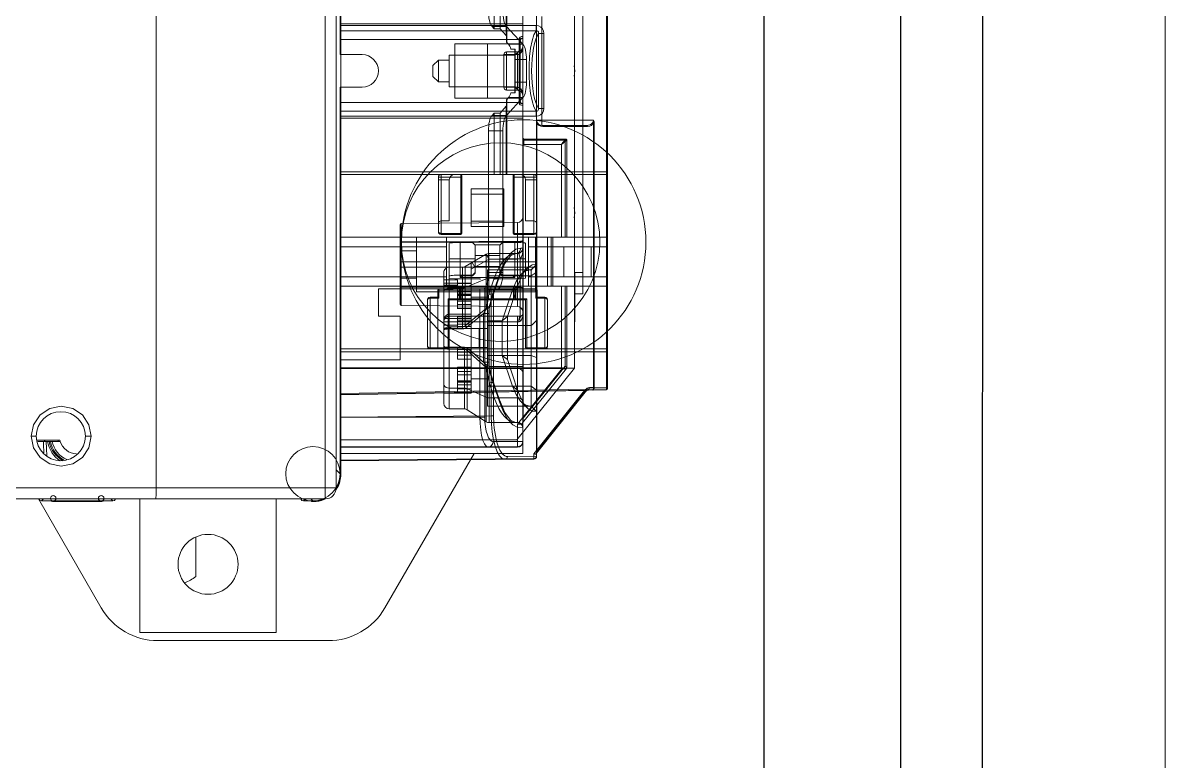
# Model space of a CAD drawing. Header units: millimetres. Extents: x -6000 to 26000, y -6000 to 26000.
# Drawn here: x 137.19 to 166.34, y -4477.18 to -4458.34 of the extents above; entities that cross this region are included whole.
import ezdxf

# ---------------------------------------------------------------- set-up
doc = ezdxf.new("R2010")
doc.units = ezdxf.units.MM
doc.header["$MEASUREMENT"] = 0
doc.layers.add('Чертеж и Рисунок_Ном._пера__21', color=7, linetype='Continuous', lineweight=30)
doc.layers.add('Чертеж и Рисунок_Ном._пера__7', color=7, linetype='Continuous', lineweight=15)
doc.layers.add('Чертеж и Рисунок_Ном._пера__85', color=7, linetype='Continuous', lineweight=5, true_color=0x66b7ff)

msp = doc.modelspace()

# ---------------------------------------------------------------- linework, layer by layer
at = {"layer": 'Чертеж и Рисунок_Ном._пера__21', "color": 7, "linetype": 'Continuous', "lineweight": 30}
for p, q in [((161.701, -4363.252), (161.636, -4613.632)), ((156.104, -4554.544), (156.104, -4371.272)), ((159.582, -4371.272), (159.582, -4554.544))]:
    msp.add_line(p, q, dxfattribs=at)
at = {"layer": 'Чертеж и Рисунок_Ном._пера__7', "color": 7, "linetype": 'Continuous', "lineweight": 15}
for p, q in [((144.91, -4470.489), (144.91, -4448.651)), ((140.598, -4470.211), (140.598, -4448.929)), ((145.188, -4448.929), (145.188, -4470.211)), ((145.307, -4449.277), (145.307, -4469.863)), ((145.293, -4449.624), (145.293, -4459.153)), ((150.3, -4449.737), (150.3, -4469.403)), ((149.952, -4450.356), (149.952, -4468.784)), ((152.081, -4451.46), (152.081, -4467.68)), ((152.109, -4451.46), (152.109, -4467.68)), ((151.269, -4451.996), (151.269, -4467.154)), ((151.483, -4453.881), (151.483, -4465.259)), ((150.297, -4454.032), (150.297, -4464.511)), ((149.951, -4454.237), (149.951, -4464.091)), ((149.221, -4456.927), (149.221, -4458.494)), ((149.368, -4458.494), (149.368, -4456.927)), ((149.528, -4458.668), (149.528, -4456.927)), ((149.535, -4458.827), (149.535, -4456.927)), ((149.542, -4456.927), (149.542, -4458.843)), ((150.439, -4458.179), (150.439, -4460.961)), ((149.952, -4458.367), (145.293, -4458.367)), ((145.293, -4458.412), (150.289, -4458.412)), ((145.293, -4458.543), (150.289, -4458.543)), ((149.221, -4458.494), (149.164, -4458.432)), ((149.164, -4458.432), (149.531, -4458.432)), ((149.221, -4458.494), (149.368, -4458.494)), ((149.368, -4458.494), (149.528, -4458.668)), ((149.952, -4458.89), (149.531, -4458.432)), ((150.289, -4458.543), (150.289, -4458.412)), ((145.293, -4458.768), (149.855, -4458.768)), ((149.586, -4458.89), (149.542, -4458.843)), ((149.855, -4458.739), (149.855, -4460.401)), ((149.883, -4458.877), (149.883, -4458.764)), ((150.352, -4458.614), (150.352, -4460.526)), ((150.352, -4458.614), (150.486, -4458.614)), ((150.486, -4460.526), (150.486, -4458.614)), ((145.293, -4459.153), (145.849, -4459.153)), ((148.214, -4458.875), (148.214, -4460.263)), ((148.214, -4458.875), (149.048, -4458.875)), ((149.048, -4460.263), (149.048, -4458.877)), ((149.883, -4458.877), (149.048, -4458.877)), ((149.466, -4459.987), (149.466, -4459.153)), ((149.466, -4459.153), (149.813, -4459.153)), ((149.535, -4460.057), (149.535, -4459.083)), ((149.535, -4459.083), (149.813, -4459.083)), ((149.952, -4458.89), (149.586, -4458.89)), ((149.645, -4459.014), (149.751, -4459.014)), ((149.744, -4460.126), (149.744, -4459.014)), ((149.744, -4459.167), (149.883, -4459.028)), ((149.751, -4459.014), (149.751, -4460.126)), ((149.813, -4460.057), (149.813, -4459.083)), ((149.883, -4460.265), (149.883, -4458.877)), ((147.657, -4459.431), (147.796, -4459.292)), ((147.657, -4459.431), (147.657, -4459.709)), ((147.796, -4459.292), (147.796, -4459.848)), ((148.075, -4459.292), (147.796, -4459.292)), ((148.075, -4459.167), (148.075, -4459.973)), ((149.744, -4459.167), (148.075, -4459.167)), ((149.744, -4459.282), (150.044, -4459.282)), ((150.044, -4459.858), (150.044, -4459.282)), ((147.657, -4459.709), (147.796, -4459.848)), ((145.293, -4459.987), (145.293, -4469.516)), ((145.849, -4459.987), (145.293, -4459.987)), ((148.075, -4459.848), (147.796, -4459.848)), ((149.744, -4459.973), (148.075, -4459.973)), ((149.466, -4459.987), (149.813, -4459.987)), ((150.044, -4459.858), (149.744, -4459.858)), ((149.744, -4459.973), (149.883, -4460.113)), ((148.214, -4460.263), (149.048, -4460.263)), ((149.883, -4460.265), (149.048, -4460.265)), ((149.531, -4460.708), (149.952, -4460.25)), ((149.535, -4460.057), (149.813, -4460.057)), ((149.542, -4462.213), (149.535, -4460.313)), ((149.542, -4460.297), (149.586, -4460.25)), ((149.542, -4460.297), (149.542, -4462.213)), ((149.586, -4460.25), (149.952, -4460.25)), ((149.751, -4460.126), (149.645, -4460.126)), ((149.883, -4460.265), (149.883, -4460.377)), ((145.293, -4460.372), (149.855, -4460.372)), ((150.289, -4460.597), (145.293, -4460.597)), ((149.368, -4460.646), (149.528, -4460.472)), ((149.528, -4462.213), (149.528, -4460.472)), ((150.289, -4460.597), (150.289, -4460.728)), ((150.352, -4460.526), (150.486, -4460.526)), ((150.289, -4460.728), (145.293, -4460.728)), ((145.293, -4460.773), (149.952, -4460.773)), ((149.164, -4460.708), (149.221, -4460.646)), ((149.164, -4460.708), (149.531, -4460.708)), ((149.221, -4460.646), (149.221, -4462.213)), ((149.221, -4460.646), (149.368, -4460.646)), ((149.368, -4460.646), (149.368, -4462.213)), ((151.749, -4460.822), (150.3, -4460.822)), ((150.308, -4460.894), (150.3, -4460.894)), ((150.308, -4460.894), (150.308, -4469.265)), ((151.753, -4460.894), (151.753, -4467.645)), ((151.772, -4460.894), (151.753, -4460.894)), ((151.754, -4460.845), (151.761, -4460.842)), ((151.772, -4460.894), (151.772, -4467.644)), ((149.073, -4464.717), (149.073, -4461.1)), ((149.073, -4461.1), (149.439, -4461.1)), ((149.439, -4464.717), (149.439, -4461.1)), ((150.439, -4460.961), (151.582, -4460.961)), ((150.459, -4460.989), (151.602, -4460.989)), ((151.072, -4461.337), (149.952, -4461.337)), ((149.961, -4468.431), (149.961, -4461.337)), ((149.98, -4461.448), (149.98, -4461.309)), ((151.044, -4461.309), (149.98, -4461.309)), ((150.933, -4461.448), (149.98, -4461.448)), ((150.933, -4463.813), (150.933, -4461.448)), ((151.032, -4463.813), (151.032, -4461.337)), ((151.072, -4463.813), (151.072, -4461.337)), ((145.293, -4462.143), (152.081, -4462.143)), ((145.293, -4462.213), (152.081, -4462.213)), ((147.796, -4463.673), (147.796, -4462.282)), ((148.395, -4462.282), (147.796, -4462.282)), ((148.075, -4462.352), (147.796, -4462.352)), ((147.866, -4462.213), (147.866, -4463.743)), ((148.075, -4463.395), (148.075, -4462.352)), ((148.367, -4463.743), (148.367, -4462.213)), ((148.395, -4463.715), (148.395, -4462.241)), ((149.702, -4463.715), (149.702, -4462.241)), ((150.3, -4462.282), (149.702, -4462.282)), ((149.73, -4462.213), (149.73, -4463.743)), ((150.022, -4462.352), (150.022, -4463.395)), ((150.022, -4462.352), (150.3, -4462.352)), ((150.231, -4462.213), (150.231, -4463.743)), ((148.631, -4463.543), (148.631, -4462.575)), ((148.631, -4462.575), (149.466, -4462.575)), ((149.466, -4463.543), (149.466, -4462.575)), ((148.631, -4462.711), (149.466, -4462.711)), ((146.823, -4465.524), (146.823, -4463.492)), ((146.85, -4463.465), (149.815, -4463.439)), ((146.85, -4465.552), (146.85, -4463.465)), ((147.866, -4463.395), (148.075, -4463.395)), ((148.631, -4463.406), (149.466, -4463.406)), ((149.815, -4463.439), (149.815, -4465.577)), ((150.022, -4463.395), (150.231, -4463.395)), ((145.293, -4463.813), (152.081, -4463.813)), ((147.24, -4465.204), (147.24, -4463.813)), ((148.395, -4463.715), (147.866, -4463.715)), ((147.866, -4463.743), (148.367, -4463.743)), ((148.005, -4465.064), (148.005, -4463.813)), ((148.631, -4463.543), (149.466, -4463.543)), ((150.231, -4463.715), (149.702, -4463.715)), ((149.73, -4463.743), (150.231, -4463.743)), ((150.092, -4465.064), (150.092, -4463.813)), ((150.272, -4465.204), (150.272, -4463.813)), ((150.578, -4463.813), (150.578, -4465.064)), ((150.677, -4465.064), (150.677, -4463.813)), ((150.718, -4465.064), (150.718, -4463.813)), ((148.005, -4464.054), (145.293, -4464.054)), ((149.815, -4463.938), (146.823, -4463.945)), ((148.075, -4463.969), (148.075, -4464.86)), ((148.353, -4463.945), (148.353, -4464.779)), ((148.666, -4463.945), (148.353, -4463.945)), ((148.666, -4463.945), (148.735, -4464.014)), ((148.732, -4464.011), (149.365, -4464.011)), ((148.735, -4464.73), (148.735, -4464.014)), ((149.361, -4464.014), (149.431, -4463.945)), ((149.361, -4464.014), (149.361, -4464.73)), ((149.744, -4463.945), (149.431, -4463.945)), ((149.744, -4464.779), (149.744, -4463.945)), ((149.952, -4464.091), (149.896, -4464.091)), ((150.022, -4463.969), (150.022, -4464.86)), ((152.081, -4464.054), (150.092, -4464.054)), ((150.996, -4464.824), (150.996, -4464.054)), ((151.691, -4464.824), (151.691, -4464.054)), ((146.823, -4464.16), (147.24, -4464.16)), ((148.735, -4464.361), (148.353, -4464.361)), ((148.478, -4464.559), (149.016, -4464.249)), ((148.724, -4464.578), (149.086, -4464.369)), ((149.361, -4464.281), (148.735, -4464.281)), ((149.016, -4464.249), (149.016, -4465.631)), ((149.086, -4464.369), (149.016, -4464.249)), ((149.086, -4464.23), (149.086, -4465.265)), ((149.086, -4464.23), (149.813, -4464.23)), ((149.086, -4464.369), (149.813, -4464.369)), ((149.744, -4464.361), (149.361, -4464.361)), ((149.813, -4464.369), (149.813, -4464.23)), ((149.848, -4464.225), (149.883, -4464.36)), ((149.883, -4465.829), (149.883, -4464.36)), ((146.823, -4464.439), (150.3, -4464.439)), ((146.823, -4464.578), (150.3, -4464.578)), ((148.409, -4464.578), (148.409, -4466.153)), ((148.478, -4464.559), (148.478, -4466.07)), ((148.631, -4464.471), (148.631, -4467.791)), ((148.631, -4464.626), (148.724, -4464.578)), ((148.655, -4464.457), (148.724, -4464.578)), ((149.361, -4464.559), (148.735, -4464.559)), ((149.048, -4468.125), (149.048, -4464.647)), ((149.048, -4464.647), (150.13, -4464.647)), ((150.161, -4464.65), (150.161, -4468.122)), ((148.005, -4464.824), (145.293, -4464.824)), ((146.823, -4464.856), (147.24, -4464.856)), ((147.936, -4468.055), (147.936, -4464.717)), ((147.936, -4464.899), (148.283, -4464.899)), ((148.631, -4464.981), (147.936, -4464.981)), ((148.075, -4464.86), (148.075, -4468.194)), ((148.214, -4464.872), (148.075, -4464.86)), ((148.214, -4464.872), (148.735, -4464.872)), ((148.283, -4464.899), (148.283, -4465.643)), ((148.666, -4464.779), (148.353, -4464.779)), ((148.353, -4464.842), (148.353, -4464.797)), ((148.398, -4464.797), (148.353, -4464.842)), ((148.353, -4464.797), (148.666, -4464.797)), ((149.744, -4464.842), (148.353, -4464.842)), ((148.478, -4465.094), (149.016, -4464.875)), ((148.666, -4464.779), (148.735, -4464.71)), ((148.735, -4464.73), (148.666, -4464.797)), ((148.666, -4464.797), (148.666, -4464.779)), ((150.161, -4464.8), (149.048, -4464.8)), ((149.439, -4464.717), (149.073, -4464.717)), ((149.086, -4465.265), (149.221, -4464.861)), ((149.086, -4464.861), (149.221, -4464.861)), ((149.352, -4464.763), (149.218, -4465.166)), ((149.352, -4464.807), (149.218, -4465.211)), ((149.361, -4464.71), (149.431, -4464.779)), ((149.431, -4464.797), (149.361, -4464.73)), ((149.361, -4464.872), (149.883, -4464.872)), ((149.431, -4464.779), (149.431, -4464.797)), ((149.744, -4464.779), (149.431, -4464.779)), ((149.431, -4464.797), (149.744, -4464.797)), ((149.744, -4464.842), (149.699, -4464.797)), ((149.744, -4464.797), (149.744, -4464.842)), ((150.022, -4464.86), (149.883, -4464.872)), ((152.081, -4464.824), (150.092, -4464.824)), ((151.269, -4464.717), (151.483, -4464.717)), ((151.274, -4465.969), (151.274, -4464.717)), ((145.293, -4465.064), (152.081, -4465.064)), ((146.266, -4465.83), (146.266, -4465.134)), ((146.266, -4465.134), (150.286, -4465.134)), ((149.815, -4465.079), (146.823, -4465.071)), ((147.24, -4465.204), (150.272, -4465.204)), ((147.783, -4465.162), (147.783, -4466.664)), ((150.314, -4465.162), (147.783, -4465.162)), ((147.81, -4465.134), (147.81, -4465.371)), ((148.283, -4465.033), (147.936, -4465.033)), ((148.283, -4465.038), (147.936, -4465.038)), ((148.075, -4465.107), (148.409, -4465.107)), ((148.283, -4464.993), (148.631, -4464.993)), ((148.631, -4465.061), (148.283, -4465.061)), ((148.283, -4465.089), (148.631, -4465.089)), ((148.283, -4465.195), (148.631, -4465.195)), ((148.283, -4465.263), (148.631, -4465.263)), ((148.283, -4465.264), (148.631, -4465.264)), ((148.631, -4465.264), (148.283, -4465.27)), ((148.325, -4465.162), (148.325, -4465.384)), ((148.353, -4465.384), (148.353, -4465.162)), ((148.381, -4465.134), (148.381, -4465.412)), ((148.856, -4468.403), (148.856, -4465.131)), ((148.981, -4465.109), (148.981, -4468.403)), ((149.686, -4465.156), (149.048, -4465.156)), ((149.141, -4465.134), (149.141, -4468.37)), ((149.203, -4468.37), (149.203, -4465.134)), ((149.686, -4465.156), (149.423, -4465.944)), ((149.557, -4465.838), (149.818, -4465.058)), ((149.818, -4465.058), (149.686, -4465.156)), ((149.716, -4465.412), (149.716, -4465.134)), ((149.744, -4465.384), (149.744, -4465.162)), ((149.772, -4465.384), (149.772, -4465.162)), ((150.286, -4465.371), (150.286, -4465.134)), ((150.314, -4466.664), (150.314, -4465.162)), ((150.933, -4467.162), (150.933, -4465.064)), ((151.032, -4467.105), (151.032, -4465.064)), ((151.072, -4467.14), (151.072, -4465.064)), ((151.483, -4465.259), (151.274, -4465.259)), ((146.85, -4465.552), (149.815, -4465.577)), ((147.518, -4466.595), (147.518, -4465.412)), ((147.588, -4466.664), (147.588, -4465.343)), ((147.783, -4465.343), (147.588, -4465.343)), ((147.588, -4465.371), (147.81, -4465.371)), ((147.81, -4465.371), (147.783, -4465.343)), ((148.047, -4466.664), (148.047, -4465.384)), ((148.047, -4465.384), (150.05, -4465.384)), ((148.075, -4465.412), (148.047, -4465.384)), ((148.075, -4465.412), (150.022, -4465.412)), ((148.283, -4465.295), (148.631, -4465.295)), ((148.283, -4465.299), (148.631, -4465.299)), ((148.283, -4465.445), (148.631, -4465.445)), ((148.631, -4465.531), (148.283, -4465.531)), ((148.283, -4465.531), (148.631, -4465.533)), ((148.631, -4465.343), (149.048, -4465.343)), ((150.022, -4465.412), (150.05, -4465.384)), ((150.022, -4466.636), (150.022, -4465.412)), ((150.05, -4465.384), (150.05, -4466.664)), ((150.314, -4465.343), (150.286, -4465.371)), ((150.286, -4465.371), (150.509, -4465.371)), ((150.509, -4465.343), (150.314, -4465.343)), ((150.509, -4466.664), (150.509, -4465.343)), ((150.578, -4466.595), (150.578, -4465.412)), ((146.266, -4465.83), (146.823, -4465.83)), ((146.823, -4465.83), (146.823, -4466.942)), ((148.075, -4465.78), (148.631, -4465.78)), ((149.813, -4465.829), (148.075, -4465.829)), ((148.283, -4465.62), (148.631, -4465.62)), ((148.631, -4465.634), (148.283, -4465.634)), ((148.283, -4465.634), (148.631, -4465.643)), ((148.283, -4466.143), (148.283, -4465.846)), ((148.631, -4465.846), (148.283, -4465.846)), ((148.478, -4466.07), (149.016, -4465.631)), ((148.949, -4465.757), (148.513, -4466.113)), ((148.949, -4467.004), (148.949, -4465.757)), ((148.949, -4465.757), (149.088, -4465.757)), ((149.022, -4465.639), (149.016, -4465.631)), ((149.081, -4465.757), (149.081, -4467.004)), ((149.088, -4465.757), (149.088, -4467.004)), ((149.423, -4465.944), (149.557, -4465.838)), ((149.557, -4465.838), (149.557, -4466.934)), ((149.813, -4468.537), (149.813, -4465.829)), ((149.909, -4465.825), (149.902, -4465.827)), ((147.936, -4465.885), (148.631, -4465.885)), ((149.813, -4465.968), (147.936, -4465.968)), ((147.936, -4466.057), (148.283, -4466.057)), ((147.936, -4466.143), (149.048, -4466.143)), ((148.075, -4466.103), (148.409, -4466.103)), ((148.075, -4466.153), (148.409, -4466.153)), ((148.283, -4465.894), (148.631, -4465.894)), ((148.283, -4465.947), (148.631, -4465.947)), ((148.283, -4466.029), (148.631, -4466.029)), ((148.283, -4466.091), (148.631, -4466.091)), ((148.513, -4466.113), (148.478, -4466.07)), ((148.84, -4466.629), (148.84, -4466.143)), ((149.423, -4465.944), (149.048, -4465.944)), ((150.161, -4466.069), (149.048, -4466.069)), ((149.423, -4465.944), (149.423, -4466.828)), ((151.269, -4465.969), (151.274, -4465.969)), ((152.081, -4466.664), (145.293, -4466.664)), ((145.293, -4466.734), (152.081, -4466.734)), ((148.075, -4466.636), (147.588, -4466.636)), ((147.936, -4466.629), (149.048, -4466.629)), ((148.075, -4466.619), (148.458, -4466.619)), ((148.075, -4466.668), (148.458, -4466.668)), ((148.283, -4466.926), (148.283, -4466.629)), ((148.283, -4466.681), (148.631, -4466.681)), ((148.458, -4468.194), (148.458, -4466.619)), ((148.57, -4466.665), (148.533, -4466.707)), ((148.533, -4466.707), (148.533, -4468.216)), ((149.014, -4467.137), (148.533, -4466.707)), ((149.051, -4467.096), (148.57, -4466.665)), ((150.509, -4466.636), (150.022, -4466.636)), ((145.293, -4466.942), (146.823, -4466.942)), ((148.283, -4466.743), (148.631, -4466.743)), ((148.283, -4466.825), (148.631, -4466.825)), ((148.283, -4466.926), (148.631, -4466.926)), ((149.088, -4467.004), (148.949, -4467.004)), ((150.161, -4466.828), (149.048, -4466.828)), ((149.423, -4466.828), (149.686, -4467.615)), ((149.423, -4466.828), (149.557, -4466.934)), ((149.818, -4467.714), (149.557, -4466.934)), ((150.161, -4466.828), (150.3, -4466.886)), ((150.933, -4467.144), (145.293, -4467.144)), ((145.293, -4467.162), (150.933, -4467.162)), ((151.269, -4467.154), (145.307, -4467.154)), ((148.283, -4467.779), (148.283, -4467.129)), ((148.283, -4467.129), (148.631, -4467.129)), ((148.283, -4467.138), (148.631, -4467.138)), ((148.283, -4467.152), (148.631, -4467.152)), ((148.283, -4467.239), (148.631, -4467.239)), ((148.283, -4467.24), (148.631, -4467.24)), ((149.051, -4467.096), (149.014, -4467.137)), ((149.014, -4468.52), (149.014, -4467.137)), ((149.089, -4467.111), (149.089, -4468.542)), ((149.089, -4467.111), (149.952, -4467.111)), ((149.813, -4467.16), (149.089, -4467.16)), ((151.269, -4467.154), (149.795, -4468.979)), ((149.813, -4468.579), (150.956, -4467.164)), ((151.064, -4467.164), (149.945, -4468.549)), ((151.032, -4467.105), (149.961, -4468.431)), ((148.283, -4467.327), (148.631, -4467.327)), ((148.283, -4467.473), (148.631, -4467.473)), ((148.283, -4467.477), (148.631, -4467.477)), ((148.283, -4467.502), (148.631, -4467.502)), ((148.283, -4467.508), (148.631, -4467.508)), ((148.283, -4467.509), (148.631, -4467.509)), ((148.283, -4467.577), (148.631, -4467.577)), ((148.631, -4467.429), (149.048, -4467.429)), ((149.221, -4467.91), (149.089, -4467.516)), ((149.221, -4467.57), (149.352, -4467.965)), ((149.221, -4467.615), (149.352, -4468.009)), ((152.081, -4467.68), (145.293, -4467.799)), ((152.081, -4467.708), (145.293, -4467.826)), ((145.293, -4467.837), (151.522, -4467.728)), ((148.631, -4467.791), (147.936, -4467.791)), ((148.075, -4467.665), (148.458, -4467.665)), ((148.283, -4467.683), (148.631, -4467.683)), ((148.283, -4467.779), (148.631, -4467.779)), ((148.533, -4467.68), (149.014, -4467.895)), ((150.161, -4467.615), (149.048, -4467.615)), ((149.818, -4467.714), (149.686, -4467.615)), ((150.3, -4467.714), (150.161, -4467.615)), ((151.522, -4467.728), (150.231, -4469.344)), ((151.576, -4467.728), (150.299, -4469.327)), ((150.308, -4469.265), (151.571, -4467.684)), ((151.753, -4467.645), (151.647, -4467.647)), ((151.772, -4467.644), (152.081, -4467.638)), ((152.109, -4467.638), (152.081, -4467.638)), ((152.081, -4467.708), (152.081, -4467.638)), ((152.081, -4467.708), (152.081, -4467.68)), ((152.081, -4467.68), (152.109, -4467.68)), ((148.075, -4468.194), (148.458, -4468.194)), ((149.048, -4468.125), (150.13, -4468.125)), ((149.089, -4467.91), (149.813, -4467.91)), ((145.288, -4469.848), (145.288, -4468.229)), ((145.288, -4468.326), (145.299, -4468.326)), ((145.298, -4468.464), (145.288, -4468.464)), ((145.293, -4468.403), (149.141, -4468.37)), ((145.293, -4468.403), (148.981, -4468.403)), ((145.298, -4468.464), (145.298, -4469.85)), ((148.533, -4468.216), (149.014, -4468.52)), ((149.203, -4468.37), (149.141, -4468.37)), ((149.952, -4468.431), (149.953, -4468.529)), ((149.952, -4468.431), (149.961, -4468.431)), ((150.3, -4469.403), (150.297, -4468.261)), ((149.764, -4468.542), (149.089, -4468.542)), ((149.813, -4468.579), (149.813, -4469.168)), ((137.408, -4468.89), (137.538, -4468.89)), ((138.139, -4468.988), (137.564, -4468.988)), ((138.148, -4469.021), (137.573, -4469.021)), ((138.094, -4469.021), (138.094, -4468.988)), ((138.941, -4468.89), (138.79, -4468.89)), ((149.795, -4468.979), (145.307, -4468.979)), ((149.194, -4469.029), (149.952, -4469.029)), ((149.952, -4468.784), (149.952, -4469.328)), ((145.293, -4469.158), (149.813, -4469.158)), ((145.293, -4469.168), (149.813, -4469.168)), ((145.307, -4469.328), (149.952, -4469.328)), ((148.71, -4469.328), (146.433, -4473.271)), ((150.231, -4469.344), (150.231, -4469.462)), ((150.3, -4469.265), (150.308, -4469.265)), ((150.231, -4469.462), (145.293, -4469.505)), ((145.293, -4469.516), (150.231, -4469.473)), ((149.559, -4469.409), (150.297, -4469.403)), ((150.3, -4469.403), (150.297, -4469.403)), ((145.288, -4469.848), (145.188, -4469.748)), ((145.307, -4469.863), (145.298, -4469.85)), ((125.297, -4470.211), (145.188, -4470.211)), ((125.575, -4470.489), (144.91, -4470.489)), ((139.196, -4473.271), (137.59, -4470.489)), ((137.67, -4470.543), (137.724, -4470.489)), ((139.438, -4470.489), (139.492, -4470.543)), ((140.181, -4470.489), (140.181, -4473.897)), ((143.658, -4470.489), (143.658, -4473.897)), ((144.357, -4470.543), (144.411, -4470.489)), ((144.539, -4470.489), (144.593, -4470.543)), ((137.781, -4470.543), (139.381, -4470.543)), ((137.955, -4470.559), (137.969, -4470.545)), ((137.955, -4470.559), (139.207, -4470.559)), ((137.969, -4470.545), (139.193, -4470.545)), ((139.193, -4470.545), (139.207, -4470.559)), ((144.458, -4470.543), (144.593, -4470.543)), ((144.562, -4470.543), (144.562, -4470.559)), ((144.562, -4470.559), (144.576, -4470.545)), ((144.562, -4470.559), (144.611, -4470.559)), ((144.576, -4470.545), (144.603, -4470.545)), ((144.603, -4470.545), (144.611, -4470.559)), ((141.606, -4471.469), (141.606, -4472.471)), ((140.181, -4473.897), (143.658, -4473.897)), ((140.641, -4474.106), (144.987, -4474.106))]:
    msp.add_line(p, q, dxfattribs=at)
at = {"layer": 'Чертеж и Рисунок_Ном._пера__7', "color": 7, "linetype": 'Continuous', "lineweight": 15, "flags": 128}
for points in [[(150.289, -4460.597), (150.233, -4460.487), (150.186, -4460.333), (150.149, -4460.144), (150.123, -4459.927), (150.109, -4459.688), (150.11, -4459.443), (150.124, -4459.204), (150.15, -4458.99), (150.187, -4458.804), (150.234, -4458.651), (150.289, -4458.543)], [(150.289, -4458.412), (150.352, -4458.422), (150.406, -4458.45), (150.45, -4458.495), (150.476, -4458.55), (150.486, -4458.614)], [(150.289, -4458.543), (150.313, -4458.544), (150.332, -4458.554), (150.346, -4458.571), (150.351, -4458.589), (150.352, -4458.614)], [(149.952, -4458.689), (149.914, -4458.693), (149.883, -4458.706), (149.862, -4458.722), (149.855, -4458.739)], [(149.883, -4458.795), (149.879, -4458.782), (149.869, -4458.772), (149.855, -4458.768)], [(149.883, -4458.764), (149.878, -4458.75), (149.87, -4458.743), (149.858, -4458.739)], [(149.952, -4458.728), (149.925, -4458.731), (149.903, -4458.74), (149.888, -4458.752), (149.883, -4458.764)], [(149.952, -4458.738), (149.926, -4458.743), (149.903, -4458.758), (149.888, -4458.781), (149.883, -4458.807)], [(150.352, -4460.526), (150.333, -4460.496), (150.315, -4460.461), (150.281, -4460.377), (150.25, -4460.274), (150.224, -4460.155), (150.203, -4460.021), (150.188, -4459.877), (150.178, -4459.726), (150.175, -4459.57), (150.178, -4459.414), (150.188, -4459.263), (150.203, -4459.119), (150.224, -4458.985), (150.25, -4458.866), (150.281, -4458.763), (150.315, -4458.679), (150.333, -4458.644), (150.352, -4458.614)], [(149.952, -4458.944), (149.95, -4458.983), (149.944, -4459.018), (149.934, -4459.048), (149.922, -4459.074), (149.909, -4459.096), (149.894, -4459.114), (149.878, -4459.129), (149.862, -4459.14), (149.845, -4459.147), (149.829, -4459.151), (149.813, -4459.153)], [(149.952, -4458.944), (149.946, -4459.006), (149.932, -4459.052), (149.915, -4459.086), (149.897, -4459.111), (149.876, -4459.131), (149.841, -4459.149), (149.813, -4459.153)], [(149.952, -4460.196), (149.95, -4460.157), (149.944, -4460.122), (149.934, -4460.092), (149.922, -4460.066), (149.909, -4460.044), (149.894, -4460.026), (149.878, -4460.011), (149.862, -4460), (149.845, -4459.993), (149.829, -4459.989), (149.813, -4459.987)], [(149.952, -4460.196), (149.946, -4460.134), (149.932, -4460.088), (149.915, -4460.054), (149.897, -4460.03), (149.876, -4460.01), (149.841, -4459.992), (149.813, -4459.987)], [(149.883, -4460.345), (149.879, -4460.358), (149.869, -4460.368), (149.855, -4460.372)], [(149.855, -4460.401), (149.87, -4460.397), (149.878, -4460.39), (149.883, -4460.38)], [(149.855, -4460.401), (149.862, -4460.418), (149.884, -4460.436), (149.915, -4460.447), (149.952, -4460.452)], [(149.952, -4460.402), (149.926, -4460.397), (149.903, -4460.382), (149.888, -4460.36), (149.883, -4460.333)], [(149.883, -4460.377), (149.888, -4460.388), (149.904, -4460.401), (149.925, -4460.409), (149.952, -4460.412)], [(150.486, -4460.526), (150.476, -4460.591), (150.448, -4460.647), (150.404, -4460.692), (150.349, -4460.719), (150.289, -4460.728)], [(150.352, -4460.526), (150.351, -4460.552), (150.345, -4460.571), (150.33, -4460.588), (150.312, -4460.596), (150.289, -4460.597)], [(150.301, -4460.845), (150.3, -4460.829)], [(150.301, -4460.845), (150.303, -4460.858), (150.308, -4460.894)], [(151.582, -4460.961), (151.628, -4460.956), (151.668, -4460.941), (151.701, -4460.919), (151.727, -4460.891), (151.744, -4460.857), (151.749, -4460.822)], [(151.753, -4460.894), (151.729, -4460.93), (151.698, -4460.959), (151.656, -4460.98), (151.602, -4460.989)], [(151.749, -4460.822), (151.757, -4460.835)], [(151.753, -4460.894), (151.755, -4460.877), (151.755, -4460.861), (151.754, -4460.845)], [(150.459, -4460.989), (150.456, -4460.974), (150.446, -4460.963)], [(151.589, -4460.963), (151.598, -4460.971), (151.602, -4460.985)], [(149.952, -4461.356), (149.956, -4461.385), (149.966, -4461.415), (149.98, -4461.448)], [(149.961, -4461.337), (149.963, -4461.324)], [(149.968, -4461.315), (149.98, -4461.309)], [(151.044, -4461.309), (151.024, -4461.334), (151.001, -4461.363), (150.972, -4461.399), (150.933, -4461.448)], [(151.072, -4461.337), (151.049, -4461.355), (151.02, -4461.379), (150.981, -4461.41), (150.933, -4461.448)], [(151.032, -4461.337), (151.029, -4461.323), (151.022, -4461.313), (151.012, -4461.309)], [(152.109, -4462.155), (152.094, -4462.145), (152.081, -4462.143)], [(152.109, -4462.224), (152.094, -4462.214), (152.081, -4462.213)], [(147.866, -4463.715), (147.846, -4463.713), (147.835, -4463.711), (147.818, -4463.704), (147.807, -4463.695), (147.799, -4463.685), (147.796, -4463.673)], [(150.3, -4463.673), (150.296, -4463.687), (150.287, -4463.698), (150.272, -4463.707), (150.262, -4463.711), (150.25, -4463.714), (150.238, -4463.715)], [(152.109, -4463.805), (152.094, -4463.812), (152.081, -4463.813)], [(146.823, -4463.945), (146.836, -4463.932), (146.85, -4463.93)], [(149.815, -4463.923), (148.827, -4463.925), (147.839, -4463.928), (146.85, -4463.93)], [(148.353, -4463.945), (148.299, -4463.945), (148.246, -4463.947), (148.198, -4463.949), (148.156, -4463.952), (148.122, -4463.956), (148.096, -4463.96), (148.08, -4463.964)], [(149.896, -4464.091), (149.774, -4464.12), (149.657, -4464.204), (149.545, -4464.343), (149.442, -4464.533), (149.352, -4464.763)], [(150.022, -4463.969), (150.001, -4463.96), (149.975, -4463.956), (149.941, -4463.952), (149.898, -4463.949), (149.85, -4463.947), (149.798, -4463.945), (149.744, -4463.945)], [(149.896, -4464.091), (149.886, -4464.144), (149.873, -4464.169), (149.855, -4464.191), (149.834, -4464.209), (149.81, -4464.221), (149.764, -4464.23)], [(149.951, -4464.091), (149.94, -4464.144), (149.91, -4464.189), (149.866, -4464.219), (149.84, -4464.227), (149.813, -4464.23)], [(149.952, -4463.893), (149.945, -4463.907), (149.925, -4463.919), (149.894, -4463.929), (149.856, -4463.935), (149.815, -4463.938)], [(149.815, -4463.923), (149.856, -4463.922), (149.895, -4463.917), (149.925, -4463.911), (149.945, -4463.902), (149.952, -4463.893)], [(149.883, -4464.36), (149.893, -4464.351), (149.902, -4464.339), (149.917, -4464.31), (149.929, -4464.276), (149.938, -4464.241), (149.949, -4464.167), (149.952, -4464.091)], [(152.081, -4464.054), (152.095, -4464.053), (152.105, -4464.05)], [(148.353, -4464.361), (148.299, -4464.361), (148.246, -4464.362), (148.198, -4464.363), (148.156, -4464.364), (148.138, -4464.365), (148.121, -4464.366), (148.107, -4464.367), (148.096, -4464.368), (148.08, -4464.37)], [(149.221, -4464.861), (149.277, -4464.717), (149.338, -4464.591), (149.403, -4464.482), (149.472, -4464.392), (149.542, -4464.321), (149.615, -4464.271), (149.689, -4464.24), (149.764, -4464.23)], [(149.744, -4464.361), (149.798, -4464.361), (149.85, -4464.362), (149.898, -4464.363), (149.941, -4464.364), (149.959, -4464.365), (149.975, -4464.366), (149.989, -4464.367), (150.001, -4464.368), (150.017, -4464.37)], [(150.13, -4464.647), (150.007, -4464.681), (149.891, -4464.778), (149.78, -4464.942), (149.686, -4465.156)], [(149.818, -4465.058), (149.896, -4464.861), (149.986, -4464.699), (150.085, -4464.584), (150.188, -4464.521), (150.296, -4464.511)], [(150.158, -4464.649), (150.204, -4464.603), (150.25, -4464.557), (150.296, -4464.511)], [(148.874, -4464.884), (148.864, -4464.88), (148.851, -4464.877), (148.834, -4464.876), (148.813, -4464.874), (148.789, -4464.873), (148.735, -4464.872)], [(149.016, -4464.875), (149.038, -4464.867), (149.061, -4464.863), (149.086, -4464.861)], [(149.221, -4464.861), (149.248, -4464.864), (149.276, -4464.862), (149.303, -4464.855), (149.326, -4464.842), (149.343, -4464.825), (149.353, -4464.805), (149.356, -4464.784), (149.352, -4464.763)], [(149.361, -4464.872), (149.308, -4464.873), (149.284, -4464.874), (149.263, -4464.876), (149.246, -4464.877), (149.233, -4464.88), (149.223, -4464.883)], [(152.081, -4464.824), (152.095, -4464.825), (152.105, -4464.827)], [(146.823, -4465.071), (146.837, -4465.084), (146.85, -4465.086)], [(146.85, -4465.086), (147.839, -4465.088), (148.827, -4465.091), (149.815, -4465.093)], [(147.936, -4465.206), (147.942, -4465.175), (147.962, -4465.148), (147.993, -4465.126), (148.032, -4465.112), (148.075, -4465.107)], [(148.325, -4465.162), (148.333, -4465.148), (148.345, -4465.14), (148.366, -4465.135), (148.381, -4465.134)], [(148.409, -4465.107), (148.433, -4465.106), (148.456, -4465.101), (148.478, -4465.094)], [(148.856, -4465.131), (148.897, -4465.13), (148.933, -4465.127), (148.962, -4465.12), (148.981, -4465.109)], [(149.218, -4465.166), (149.221, -4465.187), (149.218, -4465.208), (149.208, -4465.228), (149.192, -4465.245), (149.168, -4465.258), (149.141, -4465.265), (149.113, -4465.267), (149.086, -4465.265)], [(149.218, -4465.166), (149.179, -4465.285), (149.142, -4465.408), (149.106, -4465.534)], [(149.716, -4465.134), (149.73, -4465.135), (149.742, -4465.137), (149.759, -4465.144), (149.77, -4465.154)], [(149.947, -4465.111), (149.93, -4465.099), (149.913, -4465.093), (149.903, -4465.09), (149.892, -4465.087), (149.868, -4465.082), (149.815, -4465.079)], [(149.952, -4465.123), (149.946, -4465.114), (149.925, -4465.105), (149.894, -4465.099), (149.856, -4465.095), (149.815, -4465.093)], [(149.952, -4465.123), (149.947, -4465.111)], [(152.081, -4465.064), (152.095, -4465.065), (152.105, -4465.068)], [(147.518, -4465.412), (147.522, -4465.398), (147.532, -4465.387), (147.545, -4465.379), (147.561, -4465.374), (147.577, -4465.371), (147.588, -4465.371)], [(148.381, -4465.412), (148.366, -4465.411), (148.355, -4465.409), (148.338, -4465.402), (148.327, -4465.392)], [(149.098, -4465.57), (149.102, -4465.582), (149.102, -4465.595), (149.098, -4465.607), (149.088, -4465.617), (149.075, -4465.626), (149.059, -4465.632), (149.022, -4465.639)], [(149.106, -4465.534), (149.109, -4465.549), (149.109, -4465.564), (149.105, -4465.579), (149.096, -4465.593), (149.083, -4465.605), (149.067, -4465.614), (149.03, -4465.624)], [(149.098, -4465.57), (149.088, -4465.631), (149.083, -4465.693), (149.081, -4465.757)], [(149.106, -4465.534), (149.103, -4465.545), (149.1, -4465.557), (149.098, -4465.57)], [(149.772, -4465.384), (149.764, -4465.398), (149.751, -4465.406), (149.731, -4465.411), (149.716, -4465.412)], [(150.509, -4465.371), (150.521, -4465.371), (150.539, -4465.375), (150.555, -4465.381), (150.567, -4465.389), (150.575, -4465.4), (150.578, -4465.412)], [(147.941, -4465.885), (147.96, -4465.843), (147.991, -4465.809), (148.032, -4465.787), (148.075, -4465.78)], [(148.949, -4465.757), (148.984, -4465.697), (149.022, -4465.639)], [(149.848, -4465.968), (149.849, -4465.943), (149.851, -4465.918), (149.854, -4465.893), (149.859, -4465.871), (149.864, -4465.853), (149.87, -4465.84)], [(149.887, -4465.954), (149.878, -4465.911), (149.878, -4465.89), (149.879, -4465.87), (149.884, -4465.854), (149.89, -4465.84), (149.899, -4465.831), (149.909, -4465.825)], [(149.909, -4465.825), (149.883, -4465.829)], [(149.952, -4465.76), (149.947, -4465.825), (149.936, -4465.872), (149.913, -4465.924), (149.887, -4465.954)], [(147.936, -4466.181), (147.942, -4466.157), (147.962, -4466.135), (147.994, -4466.118), (148.032, -4466.107), (148.075, -4466.103)], [(148.075, -4466.153), (148.047, -4466.153), (148.021, -4466.155), (147.997, -4466.158), (147.976, -4466.161), (147.958, -4466.166), (147.946, -4466.17)], [(148.409, -4466.103), (148.428, -4466.101), (148.446, -4466.094), (148.478, -4466.07)], [(148.409, -4466.153), (148.445, -4466.148), (148.48, -4466.135), (148.513, -4466.113)], [(149.887, -4465.954), (149.874, -4465.962), (149.861, -4465.967), (149.848, -4465.968)], [(147.518, -4466.595), (147.524, -4466.611), (147.54, -4466.625), (147.563, -4466.634), (147.588, -4466.636)], [(147.936, -4466.59), (147.942, -4466.599), (147.961, -4466.607), (147.994, -4466.614), (148.033, -4466.618), (148.075, -4466.619)], [(148.075, -4466.668), (148.047, -4466.667), (148.021, -4466.662), (147.997, -4466.655), (147.976, -4466.645), (147.959, -4466.633), (147.946, -4466.62), (147.938, -4466.606), (147.936, -4466.59)], [(147.936, -4466.59), (147.942, -4466.615), (147.962, -4466.636), (147.994, -4466.654), (148.032, -4466.665), (148.075, -4466.668)], [(148.458, -4466.619), (148.496, -4466.624), (148.534, -4466.639), (148.57, -4466.665)], [(148.458, -4466.619), (148.496, -4466.624), (148.533, -4466.639), (148.57, -4466.665)], [(148.458, -4466.668), (148.479, -4466.671), (148.498, -4466.679), (148.516, -4466.691), (148.533, -4466.707)], [(148.533, -4466.707), (148.498, -4466.679), (148.479, -4466.671), (148.458, -4466.668)], [(150.578, -4466.595), (150.573, -4466.611), (150.557, -4466.625), (150.534, -4466.634), (150.509, -4466.636)], [(152.109, -4466.653), (152.094, -4466.663), (152.081, -4466.664)], [(152.109, -4466.722), (152.094, -4466.732), (152.081, -4466.734)], [(149.022, -4467.128), (148.984, -4467.067), (148.949, -4467.004)], [(149.081, -4467.004), (149.083, -4467.068), (149.088, -4467.132), (149.096, -4467.193)], [(145.288, -4468.229), (145.291, -4468.218), (145.293, -4468.198), (145.294, -4468.184), (145.295, -4468.15), (145.297, -4468.106), (145.298, -4468.053), (145.3, -4467.992), (145.301, -4467.923), (145.302, -4467.848), (145.303, -4467.765), (145.305, -4467.585), (145.306, -4467.389), (145.307, -4467.186)], [(149.014, -4467.137), (149.038, -4467.15), (149.063, -4467.158), (149.089, -4467.16)], [(149.096, -4467.193), (149.101, -4467.182), (149.102, -4467.171), (149.098, -4467.16), (149.09, -4467.15), (149.077, -4467.142), (149.061, -4467.135), (149.042, -4467.131), (149.022, -4467.128)], [(149.031, -4467.147), (149.025, -4467.135)], [(149.106, -4467.237), (149.11, -4467.221), (149.109, -4467.205), (149.104, -4467.19), (149.095, -4467.177), (149.082, -4467.166), (149.067, -4467.157), (149.031, -4467.147)], [(149.089, -4467.111), (149.051, -4467.096)], [(149.096, -4467.193), (149.099, -4467.209), (149.102, -4467.223), (149.106, -4467.237)], [(149.952, -4467.259), (149.946, -4467.228), (149.926, -4467.201), (149.895, -4467.179), (149.856, -4467.165), (149.813, -4467.16)], [(151.032, -4467.105), (151.052, -4467.123), (151.059, -4467.132), (151.067, -4467.148), (151.066, -4467.161), (151.055, -4467.171), (151.035, -4467.176), (151.022, -4467.176), (150.991, -4467.173), (150.956, -4467.164)], [(150.956, -4467.164), (150.961, -4467.147)], [(150.961, -4467.147), (151.007, -4467.154), (151.044, -4467.155), (151.066, -4467.149), (151.072, -4467.138), (151.061, -4467.123), (151.032, -4467.105)], [(148.075, -4467.665), (148.032, -4467.66), (147.993, -4467.646), (147.962, -4467.624), (147.942, -4467.597), (147.936, -4467.566)], [(149.089, -4467.516), (149.116, -4467.514), (149.145, -4467.516), (149.171, -4467.523), (149.195, -4467.536), (149.211, -4467.553), (149.221, -4467.573), (149.224, -4467.594), (149.221, -4467.615)], [(148.458, -4467.665), (148.484, -4467.666), (148.509, -4467.671), (148.533, -4467.68)], [(149.089, -4467.91), (149.063, -4467.909), (149.038, -4467.904), (149.014, -4467.895)], [(149.686, -4467.615), (149.78, -4467.83), (149.891, -4467.994), (150.007, -4468.091), (150.13, -4468.125)], [(150.295, -4468.261), (150.188, -4468.251), (150.085, -4468.188), (149.986, -4468.073), (149.896, -4467.911), (149.818, -4467.714)], [(151.599, -4467.716), (151.559, -4467.719), (151.54, -4467.723), (151.522, -4467.728)], [(151.574, -4467.73), (151.564, -4467.735), (151.55, -4467.736), (151.536, -4467.733), (151.522, -4467.728)], [(151.647, -4467.647), (151.617, -4467.652), (151.592, -4467.665), (151.571, -4467.684)], [(151.571, -4467.684), (151.577, -4467.696), (151.581, -4467.709), (151.58, -4467.721), (151.574, -4467.73)], [(151.599, -4467.716), (151.615, -4467.712), (151.631, -4467.698), (151.638, -4467.687), (151.643, -4467.675), (151.647, -4467.647)], [(151.772, -4467.644), (151.77, -4467.67), (151.762, -4467.692), (151.749, -4467.708), (151.733, -4467.714)], [(151.753, -4467.645), (151.752, -4467.671), (151.748, -4467.692), (151.741, -4467.708), (151.733, -4467.714)], [(151.772, -4467.644), (151.758, -4467.644)], [(137.408, -4468.89), (137.466, -4468.596), (137.633, -4468.348), (137.882, -4468.183), (138.174, -4468.125), (138.467, -4468.183), (138.716, -4468.348), (138.882, -4468.596), (138.941, -4468.89)], [(149.352, -4468.009), (149.356, -4467.988), (149.353, -4467.967), (149.343, -4467.947), (149.326, -4467.93), (149.303, -4467.917), (149.276, -4467.91), (149.248, -4467.908), (149.221, -4467.91)], [(149.764, -4468.542), (149.689, -4468.532), (149.615, -4468.501), (149.542, -4468.451), (149.472, -4468.38), (149.403, -4468.29), (149.338, -4468.181), (149.277, -4468.054), (149.221, -4467.91)], [(149.952, -4468.676), (149.822, -4468.671), (149.694, -4468.601), (149.57, -4468.465), (149.454, -4468.264), (149.352, -4468.009)], [(149.813, -4467.91), (149.856, -4467.915), (149.895, -4467.929), (149.926, -4467.951), (149.946, -4467.978), (149.952, -4468.009)], [(150.295, -4468.261), (150.25, -4468.215), (150.204, -4468.169), (150.158, -4468.123)], [(148.856, -4468.403), (148.861, -4468.57), (148.876, -4468.734), (148.9, -4468.876), (148.932, -4468.996), (148.971, -4469.089), (149.015, -4469.147), (149.062, -4469.168)], [(149.194, -4469.029), (149.174, -4469.026), (149.154, -4469.017), (149.134, -4469.003), (149.114, -4468.984), (149.096, -4468.959), (149.078, -4468.928), (149.045, -4468.852), (149.018, -4468.758), (148.998, -4468.649), (148.985, -4468.529), (148.981, -4468.403)], [(149.141, -4468.37), (149.147, -4468.582), (149.167, -4468.791), (149.199, -4468.983), (149.242, -4469.148), (149.296, -4469.29), (149.356, -4469.392), (149.422, -4469.456), (149.493, -4469.479)], [(149.203, -4468.37), (149.21, -4468.58), (149.219, -4468.682), (149.232, -4468.781), (149.266, -4468.962), (149.288, -4469.044), (149.311, -4469.119), (149.338, -4469.186), (149.366, -4469.244), (149.395, -4469.295), (149.426, -4469.336), (149.459, -4469.368), (149.491, -4469.391), (149.525, -4469.405), (149.559, -4469.409)], [(149.957, -4468.517), (149.957, -4468.495), (149.959, -4468.466), (149.961, -4468.431)], [(149.813, -4468.579), (149.859, -4468.582), (149.899, -4468.577), (149.931, -4468.563), (149.95, -4468.542), (149.957, -4468.517)], [(149.952, -4468.529), (149.95, -4468.545), (149.941, -4468.56), (149.928, -4468.571), (149.911, -4468.58), (149.889, -4468.585), (149.866, -4468.586), (149.813, -4468.579)], [(149.813, -4468.537), (149.855, -4468.544), (149.893, -4468.564), (149.924, -4468.595), (149.944, -4468.634), (149.952, -4468.676)], [(149.952, -4468.676), (149.952, -4468.791), (149.952, -4468.909), (149.951, -4469.029)], [(149.953, -4468.529), (149.957, -4468.517)], [(138.941, -4468.89), (138.882, -4469.183), (138.716, -4469.431), (138.467, -4469.597), (138.174, -4469.655), (137.882, -4469.597), (137.633, -4469.431), (137.466, -4469.183), (137.408, -4468.89)], [(137.722, -4469.021), (137.723, -4469.095), (137.733, -4469.314)], [(137.806, -4469.387), (137.795, -4469.204), (137.789, -4469.021)], [(149.194, -4469.029), (149.185, -4469.08), (149.172, -4469.105), (149.155, -4469.127), (149.134, -4469.145), (149.111, -4469.158), (149.062, -4469.168)], [(149.813, -4469.158), (149.868, -4469.147), (149.893, -4469.135), (149.914, -4469.118), (149.942, -4469.077), (149.952, -4469.029)], [(149.951, -4469.029), (149.94, -4469.082), (149.91, -4469.127), (149.866, -4469.157), (149.84, -4469.165), (149.813, -4469.168)], [(150.304, -4469.311), (150.298, -4469.327), (150.282, -4469.339), (150.259, -4469.345), (150.231, -4469.344)], [(150.3, -4469.322), (150.295, -4469.337), (150.281, -4469.346), (150.259, -4469.349), (150.231, -4469.344)], [(150.304, -4469.311), (150.3, -4469.322)], [(150.304, -4469.311), (150.305, -4469.299), (150.306, -4469.282), (150.308, -4469.265)], [(149.493, -4469.479), (149.517, -4469.474), (149.539, -4469.458), (149.554, -4469.435), (149.559, -4469.409)], [(150.3, -4469.403), (150.295, -4469.426), (150.28, -4469.445), (150.257, -4469.458), (150.231, -4469.462)], [(150.297, -4469.403), (150.294, -4469.422), (150.288, -4469.438), (150.279, -4469.45), (150.27, -4469.459), (150.26, -4469.466), (150.25, -4469.47), (150.231, -4469.473)], [(150.231, -4469.473), (150.231, -4469.462)], [(140.583, -4470.489), (140.587, -4470.477), (140.591, -4470.443), (140.594, -4470.408), (140.595, -4470.366), (140.597, -4470.318), (140.598, -4470.265), (140.598, -4470.211)], [(137.67, -4470.543), (137.627, -4470.529), (137.602, -4470.491)], [(139.56, -4470.491), (139.535, -4470.529), (139.492, -4470.543)], [(144.357, -4470.543), (144.314, -4470.529), (144.289, -4470.491)], [(137.955, -4470.559), (137.915, -4470.546)], [(139.207, -4470.559), (139.247, -4470.546)]]:
    msp.add_lwpolyline(points, dxfattribs=at)
at = {"layer": 'Чертеж и Рисунок_Ном._пера__7', "color": 7, "linetype": 'Continuous', "lineweight": 15}
for points in [[(149.952, -4458.944), (149.946, -4458.985), (149.929, -4459.021), (149.901, -4459.052), (149.861, -4459.075), (149.813, -4459.083)], [(149.952, -4458.944), (149.945, -4458.988), (149.926, -4459.025), (149.898, -4459.055), (149.859, -4459.075), (149.813, -4459.083)], [(149.813, -4460.057), (149.859, -4460.065), (149.898, -4460.085), (149.926, -4460.115), (149.945, -4460.152), (149.952, -4460.196)], [(149.813, -4460.057), (149.861, -4460.065), (149.901, -4460.088), (149.929, -4460.119), (149.946, -4460.156), (149.952, -4460.196)], [(150.439, -4460.961), (150.397, -4460.954), (150.359, -4460.936), (150.329, -4460.906), (150.308, -4460.866), (150.3, -4460.822)], [(149.98, -4461.309), (149.966, -4461.305), (149.956, -4461.295), (149.952, -4461.281)], [(147.796, -4463.673), (147.808, -4463.712), (147.836, -4463.736), (147.866, -4463.743)], [(150.231, -4463.743), (150.263, -4463.735), (150.29, -4463.71), (150.3, -4463.673)], [(149.813, -4464.23), (149.884, -4464.211), (149.934, -4464.16), (149.952, -4464.091)], [(149.952, -4464.091), (149.949, -4464.124), (149.938, -4464.152), (149.923, -4464.176), (149.903, -4464.197), (149.878, -4464.214), (149.848, -4464.225)], [(149.352, -4464.807), (149.493, -4464.481), (149.639, -4464.288), (149.763, -4464.23)], [(150.063, -4464.605), (149.966, -4464.702), (149.918, -4464.749)], [(148.353, -4465.162), (148.356, -4465.149), (148.363, -4465.14), (148.381, -4465.134)], [(149.108, -4465.571), (149.144, -4465.446), (149.181, -4465.324), (149.218, -4465.21)], [(149.716, -4465.134), (149.729, -4465.137), (149.737, -4465.144), (149.744, -4465.162)], [(147.588, -4465.343), (147.555, -4465.351), (147.529, -4465.375), (147.518, -4465.412)], [(148.381, -4465.412), (148.367, -4465.409), (148.359, -4465.402), (148.353, -4465.384)], [(149.102, -4465.595), (149.105, -4465.582), (149.108, -4465.571)], [(149.744, -4465.384), (149.741, -4465.397), (149.734, -4465.406), (149.716, -4465.412)], [(150.578, -4465.412), (150.568, -4465.375), (150.541, -4465.351), (150.509, -4465.343)], [(149.088, -4465.757), (149.09, -4465.702), (149.095, -4465.644), (149.102, -4465.595)], [(149.952, -4465.76), (149.948, -4465.785), (149.934, -4465.807), (149.909, -4465.825)], [(147.518, -4466.595), (147.529, -4466.632), (147.555, -4466.656), (147.588, -4466.664)], [(147.518, -4466.595), (147.53, -4466.633), (147.558, -4466.657), (147.588, -4466.664)], [(150.509, -4466.664), (150.539, -4466.657), (150.567, -4466.633), (150.578, -4466.595)], [(150.509, -4466.664), (150.541, -4466.656), (150.568, -4466.632), (150.578, -4466.595)], [(149.102, -4467.17), (149.095, -4467.119), (149.09, -4467.06), (149.088, -4467.004)], [(149.108, -4467.2), (149.105, -4467.187), (149.102, -4467.17)], [(149.221, -4467.57), (149.183, -4467.454), (149.145, -4467.328), (149.108, -4467.2)], [(151.064, -4467.165), (151.07, -4467.153), (151.072, -4467.141)], [(151.576, -4467.728), (151.59, -4467.718)], [(149.763, -4468.542), (149.638, -4468.483), (149.491, -4468.289), (149.352, -4467.965)], [(149.918, -4468.023), (150.014, -4468.118), (150.063, -4468.167)], [(149.952, -4468.528), (149.951, -4468.54), (149.945, -4468.55)], [(149.813, -4469.168), (149.884, -4469.149), (149.934, -4469.098), (149.952, -4469.029)], [(149.813, -4469.168), (149.881, -4469.15), (149.933, -4469.101), (149.952, -4469.029)], [(150.231, -4469.473), (150.265, -4469.463), (150.291, -4469.438), (150.3, -4469.403)]]:
    msp.add_lwpolyline(points, dxfattribs=at)
for centre, radius in [((149.97, -4463.937), 3.12), ((149.384, -4463.937), 2.533), ((138.164, -4468.89), 0.626), ((144.595, -4469.849), 0.693), ((141.919, -4472.159), 0.765)]:
    msp.add_circle(centre, radius, dxfattribs=at)
for centre, radius, start, end in [((149.952, -4458.805), 0.0695, 90, 180), ((149.952, -4458.807), 0.0695, 90, 180), ((145.849, -4459.57), 0.417, 270, 90), ((149.535, -4459.153), 0.0695, 90, 180), ((149.813, -4458.944), 0.139, 270.0006, 0), ((150.676, -4459.57), 0.598, 346.9214, 12.846), ((149.535, -4459.987), 0.0695, 180, 270), ((149.813, -4460.196), 0.139, 0, 89.9994), ((149.952, -4460.333), 0.0695, 180, 270), ((149.952, -4460.335), 0.0695, 180, 270), ((150.439, -4460.822), 0.139, 179.9996, 269.9996), ((150.459, -4460.822), 0.167, 205.5322, 269.9972), ((151.595, -4460.866), 0.161, 7.5075, 15.8377), ((151.649, -4460.894), 0.124, 359.9715, 24.9277), ((149.98, -4461.281), 0.0278, 180, 270), ((151.044, -4461.337), 0.0278, 0, 90.0046), ((147.866, -4462.282), 0.0695, 90, 180), ((148.214, -4462.352), 0.139, 90, 180), ((148.367, -4462.241), 0.0278, 360, 90), ((149.73, -4462.241), 0.0278, 90, 180.0001), ((149.883, -4462.352), 0.139, 0, 90), ((150.231, -4462.282), 0.0696, 0, 90), ((150.676, -4463.187), 0.598, 346.9214, 12.846), ((146.851, -4463.492), 0.0278, 90.5, 180), ((147.866, -4463.465), 0.0695, 90, 180), ((149.813, -4463.3), 0.139, 270.5, 0), ((150.231, -4463.465), 0.0696, 0, 90), ((147.866, -4463.673), 0.0695, 180, 270), ((148.367, -4463.715), 0.0278, 270, 0), ((149.73, -4463.715), 0.0278, 180, 270), ((150.231, -4463.673), 0.0696, 270, 0), ((150.272, -4463.785), 0.0278, 270, 359.9976), ((149.813, -4464.091), 0.139, 270, 360), ((152.538, -4463.93), 2.723, 179.8489, 180.155), ((149.086, -4464.369), 0.139, 90, 120), ((149.813, -4464.091), 0.278, 270, 284.4775), ((148.075, -4464.717), 0.139, 90, 180.0001), ((148.409, -4464.439), 0.139, 270, 300), ((150.13, -4464.876), 0.228, 82.9522, 89.9952), ((214.328, -4528.145), 90.272, 135.1762, 135.30101), ((153.409, -4469.515), 5.725, 122.8846, 124.5583), ((149.704, -4465.079), 2.854, 179.8546, 180.1462), ((147.81, -4465.162), 0.0278, 90, 180), ((148.381, -4465.162), 0.0278, 90, 180), ((165.585, -4468.018), 16.727, 170.5275, 171.7731), ((149.716, -4465.162), 0.0278, 0, 90), ((152.53, -4465.086), 2.716, 179.8487, 180.1513), ((150.272, -4465.231), 0.0278, 0.0024, 90), ((150.286, -4465.162), 0.0278, 0, 90), ((146.851, -4465.524), 0.0278, 180, 269.5), ((147.588, -4465.412), 0.0696, 90, 180), ((148.381, -4465.384), 0.0278, 180, 270), ((149.716, -4465.384), 0.0278, 270, 0), ((150.509, -4465.412), 0.0695, 0, 90), ((148.075, -4465.968), 0.139, 89.986, 179.986), ((149.087, -4465.747), 0.136, 114.986, 121.4924), ((149.258, -4465.743), 0.258, 152.5481, 156.2697), ((149.812, -4477.687), 11.858, 89.6554, 89.9914), ((149.813, -4465.717), 0.139, 0, 89.5), ((149.883, -4465.76), 0.0695, 291.6566, 0.0001), ((149.812, -4468.69), 2.722, 89.2431, 89.975), ((147.384, -4462.931), 4.19, 311.5044, 314.097), ((147.588, -4466.595), 0.0696, 180, 270), ((148.047, -4466.636), 0.0278, 270, 0), ((150.05, -4466.636), 0.0278, 180, 270), ((150.509, -4466.595), 0.0695, 270, 0), ((149.091, -4467.022), 0.139, 236.1656, 244.2767), ((165.185, -4464.826), 16.32, 188.1777, 189.4889), ((156.16, -4465.302), 7.315, 195.3396, 198.4323), ((150.933, -4467.289), 0.145, 78.6542, 89.8312), ((150.933, -4467.253), 0.0914, 75.7203, 89.9272), ((152.081, -4467.68), 0.0278, 271, 0.0003), ((148.075, -4468.055), 0.139, 180, 270), ((148.458, -4468.333), 0.139, 57.6885, 90), ((150.13, -4467.896), 0.229, 270.0107, 277.0275), ((217.959, -4401.026), 95.385, 224.70187, 224.82002), ((149.089, -4468.403), 0.139, 237.6885, 270), ((149.763, -4468.264), 0.278, 270.0468, 280.3642), ((149.812, -4468.678), 0.14, 0.0461, 89.5248), ((138.58, -4468.89), 0.845, 186.665, 188.5962), ((138.581, -4468.89), 0.837, 186.7484, 189.1576), ((138.581, -4468.89), 0.768, 189.827, 235.4028), ((138.581, -4468.89), 0.727, 190.3975, 240.2003), ((138.581, -4468.89), 0.696, 190.8647, 242.5043), ((138.581, -4468.89), 0.654, 191.5673, 246.2641), ((138.581, -4468.89), 0.452, 196.8616, 267.7642), ((149.813, -4469.029), 0.139, 269.9998, 0), ((150.231, -4469.403), 0.0696, 270, 0), ((144.593, -4469.848), 0.695, 330.0033, 0.0027), ((144.611, -4469.863), 0.696, 330.0006, 0.0002), ((144.91, -4470.211), 0.278, 270, 0), ((144.611, -4469.863), 0.696, 325.6777, 328.5712), ((144.613, -4469.864), 0.693, 328.572, 329.995), ((144.592, -4469.844), 0.7, 270.0476, 287.3124), ((144.611, -4469.864), 0.695, 269.997, 292.5264), ((144.592, -4469.847), 0.697, 287.3737, 296.7869), ((144.611, -4469.863), 0.696, 292.5248, 295.6906), ((141.015, -4471.741), 0.939, 289.1548, 309.0228), ((140.641, -4472.437), 1.669, 210, 270), ((144.987, -4472.437), 1.669, 270, 330)]:
    msp.add_arc(centre, radius, start, end, dxfattribs=at)
for centre, major_axis, ratio, start_param, end_param in [((149.212, -4458.04), (0, 0.417), 0.334595, 1.570796, 2.792527), ((149.579, -4458.04), (0, 0.417), 0.334595, 1.570796, 2.792527), ((149.396, -4458.684), (0.139, 0), 0.36397, 0, 0.322886), ((149.674, -4458.827), (0.139, 0), 0.36397, 3.141593, 3.464479), ((149.538, -4459.282), (0, 0.417), 0.334595, 5.412478, 5.934119), ((149.905, -4459.282), (0, 0.417), 0.334595, 4.712389, 5.934119), ((149.905, -4459.858), (0, 0.417), 0.334595, 3.490659, 4.712389), ((149.674, -4460.313), (0.139, 0), 0.36397, 2.818707, 3.141593), ((149.538, -4459.858), (0, 0.417), 0.334595, 3.490659, 4.0123), ((149.396, -4460.456), (0.139, 0), 0.36397, 5.960299, 6.283185), ((149.212, -4461.1), (0, 0.417), 0.334595, 0.349066, 1.570796), ((149.579, -4461.1), (0, 0.417), 0.334595, 0.349066, 1.570796), ((148.353, -4464.804), (0.278, 0), 0.087489, 1.570796, 3.141593), ((148.933, -4464.717), (0, 0.417), 0.334595, 3.489868, 4.712389), ((149.3, -4464.717), (0, 0.417), 0.334595, 3.141593, 4.712389), ((149.744, -4464.804), (0.278, 0), 0.087489, 0, 1.570796), ((147.947, -4464.717), (7.963, 0), 0.052408, 4.712389, 4.826807), ((138.585, -4468.89), (0.456, 0), 0.999962, 3.358819, 3.43435), ((144.603, -4469.85), (-0.358, 0.596), 0.999948, 3.611859, 4.171908), ((144.603, -4469.85), (-0.358, 0.596), 0.999948, 2.601249, 3.055941), ((137.781, -4470.555), (0.695, 0), 0.017455, 1.570796, 1.731183), ((139.381, -4470.555), (0.695, 0), 0.017455, 1.41041, 1.570796), ((144.458, -4470.555), (0.695, 0), 0.017455, 1.570796, 1.717015)]:
    msp.add_ellipse(centre, major_axis=major_axis, ratio=ratio, start_param=start_param, end_param=end_param, dxfattribs=at)
for centre, major_axis in [((137.969, -4470.476), (0.0492, 0.0492)), ((139.193, -4470.476), (-0.0492, 0.0492))]:
    msp.add_ellipse(centre, major_axis=major_axis, ratio=0.999924, dxfattribs=at)
at = {"layer": 'Чертеж и Рисунок_Ном._пера__85', "color": 151, "linetype": 'Continuous', "lineweight": 5, "true_color": 0x66b7ff}
msp.add_line((166.337, -4613.632), (166.337, -4363.252), dxfattribs=at)

doc.saveas('drawing.dxf')
